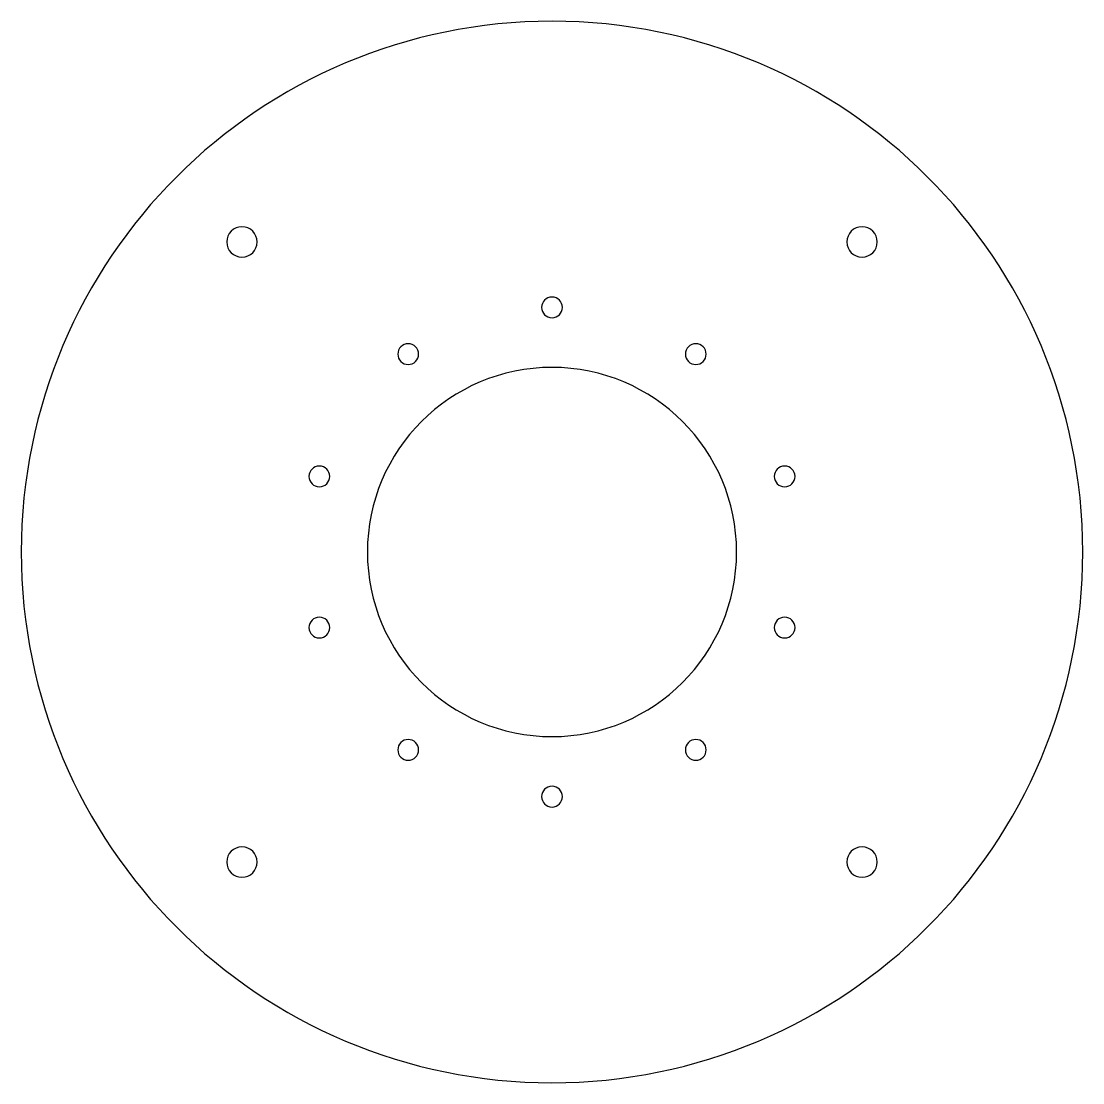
# Model space of a CAD drawing. Header units: millimetres. Extents: x 6 to 236, y 6 to 236.
import ezdxf

# ---------------------------------------------------------------- set-up
doc = ezdxf.new("R2010")
doc.units = ezdxf.units.MM

msp = doc.modelspace()

# ---------------------------------------------------------------- linework, layer by layer
at = {"layer": 'CUT'}
for centre, radius, start, end in [((121, 121), 115, 0, 180), ((53.8249, 188.1751), 3.3, 0, 180), ((188.1751, 188.1751), 3.3, 0, 180), ((53.8249, 188.1751), 3.3, 180, 0), ((188.1751, 188.1751), 3.3, 180, 0), ((121, 174), 2.25, 0, 180), ((121, 174), 2.25, 180, 0), ((89.8474, 163.8779), 2.25, 0, 180), ((152.1526, 163.8779), 2.25, 0, 180), ((89.8474, 163.8779), 2.25, 180, 0), ((152.1526, 163.8779), 2.25, 180, 0), ((121, 121), 40, 0, 180), ((70.594, 137.3779), 2.25, 0, 180), ((171.406, 137.3779), 2.25, 0, 180), ((70.594, 137.3779), 2.25, 180, 0), ((171.406, 137.3779), 2.25, 180, 0), ((121, 121), 115, 180, 0), ((121, 121), 40, 180, 0), ((70.594, 104.6221), 2.25, 0, 180), ((171.406, 104.6221), 2.25, 0, 180), ((70.594, 104.6221), 2.25, 180, 0), ((171.406, 104.6221), 2.25, 180, 0), ((89.8474, 78.1221), 2.25, 0, 180), ((152.1526, 78.1221), 2.25, 0, 180), ((89.8474, 78.1221), 2.25, 180, 0), ((152.1526, 78.1221), 2.25, 180, 0), ((121, 68), 2.25, 0, 180), ((121, 68), 2.25, 180, 0), ((53.8249, 53.8249), 3.3, 0, 180), ((188.1751, 53.8249), 3.3, 0, 180), ((53.8249, 53.8249), 3.3, 180, 0), ((188.1751, 53.8249), 3.3, 180, 0)]:
    msp.add_arc(centre, radius, start, end, dxfattribs=at)

doc.saveas('drawing.dxf')
